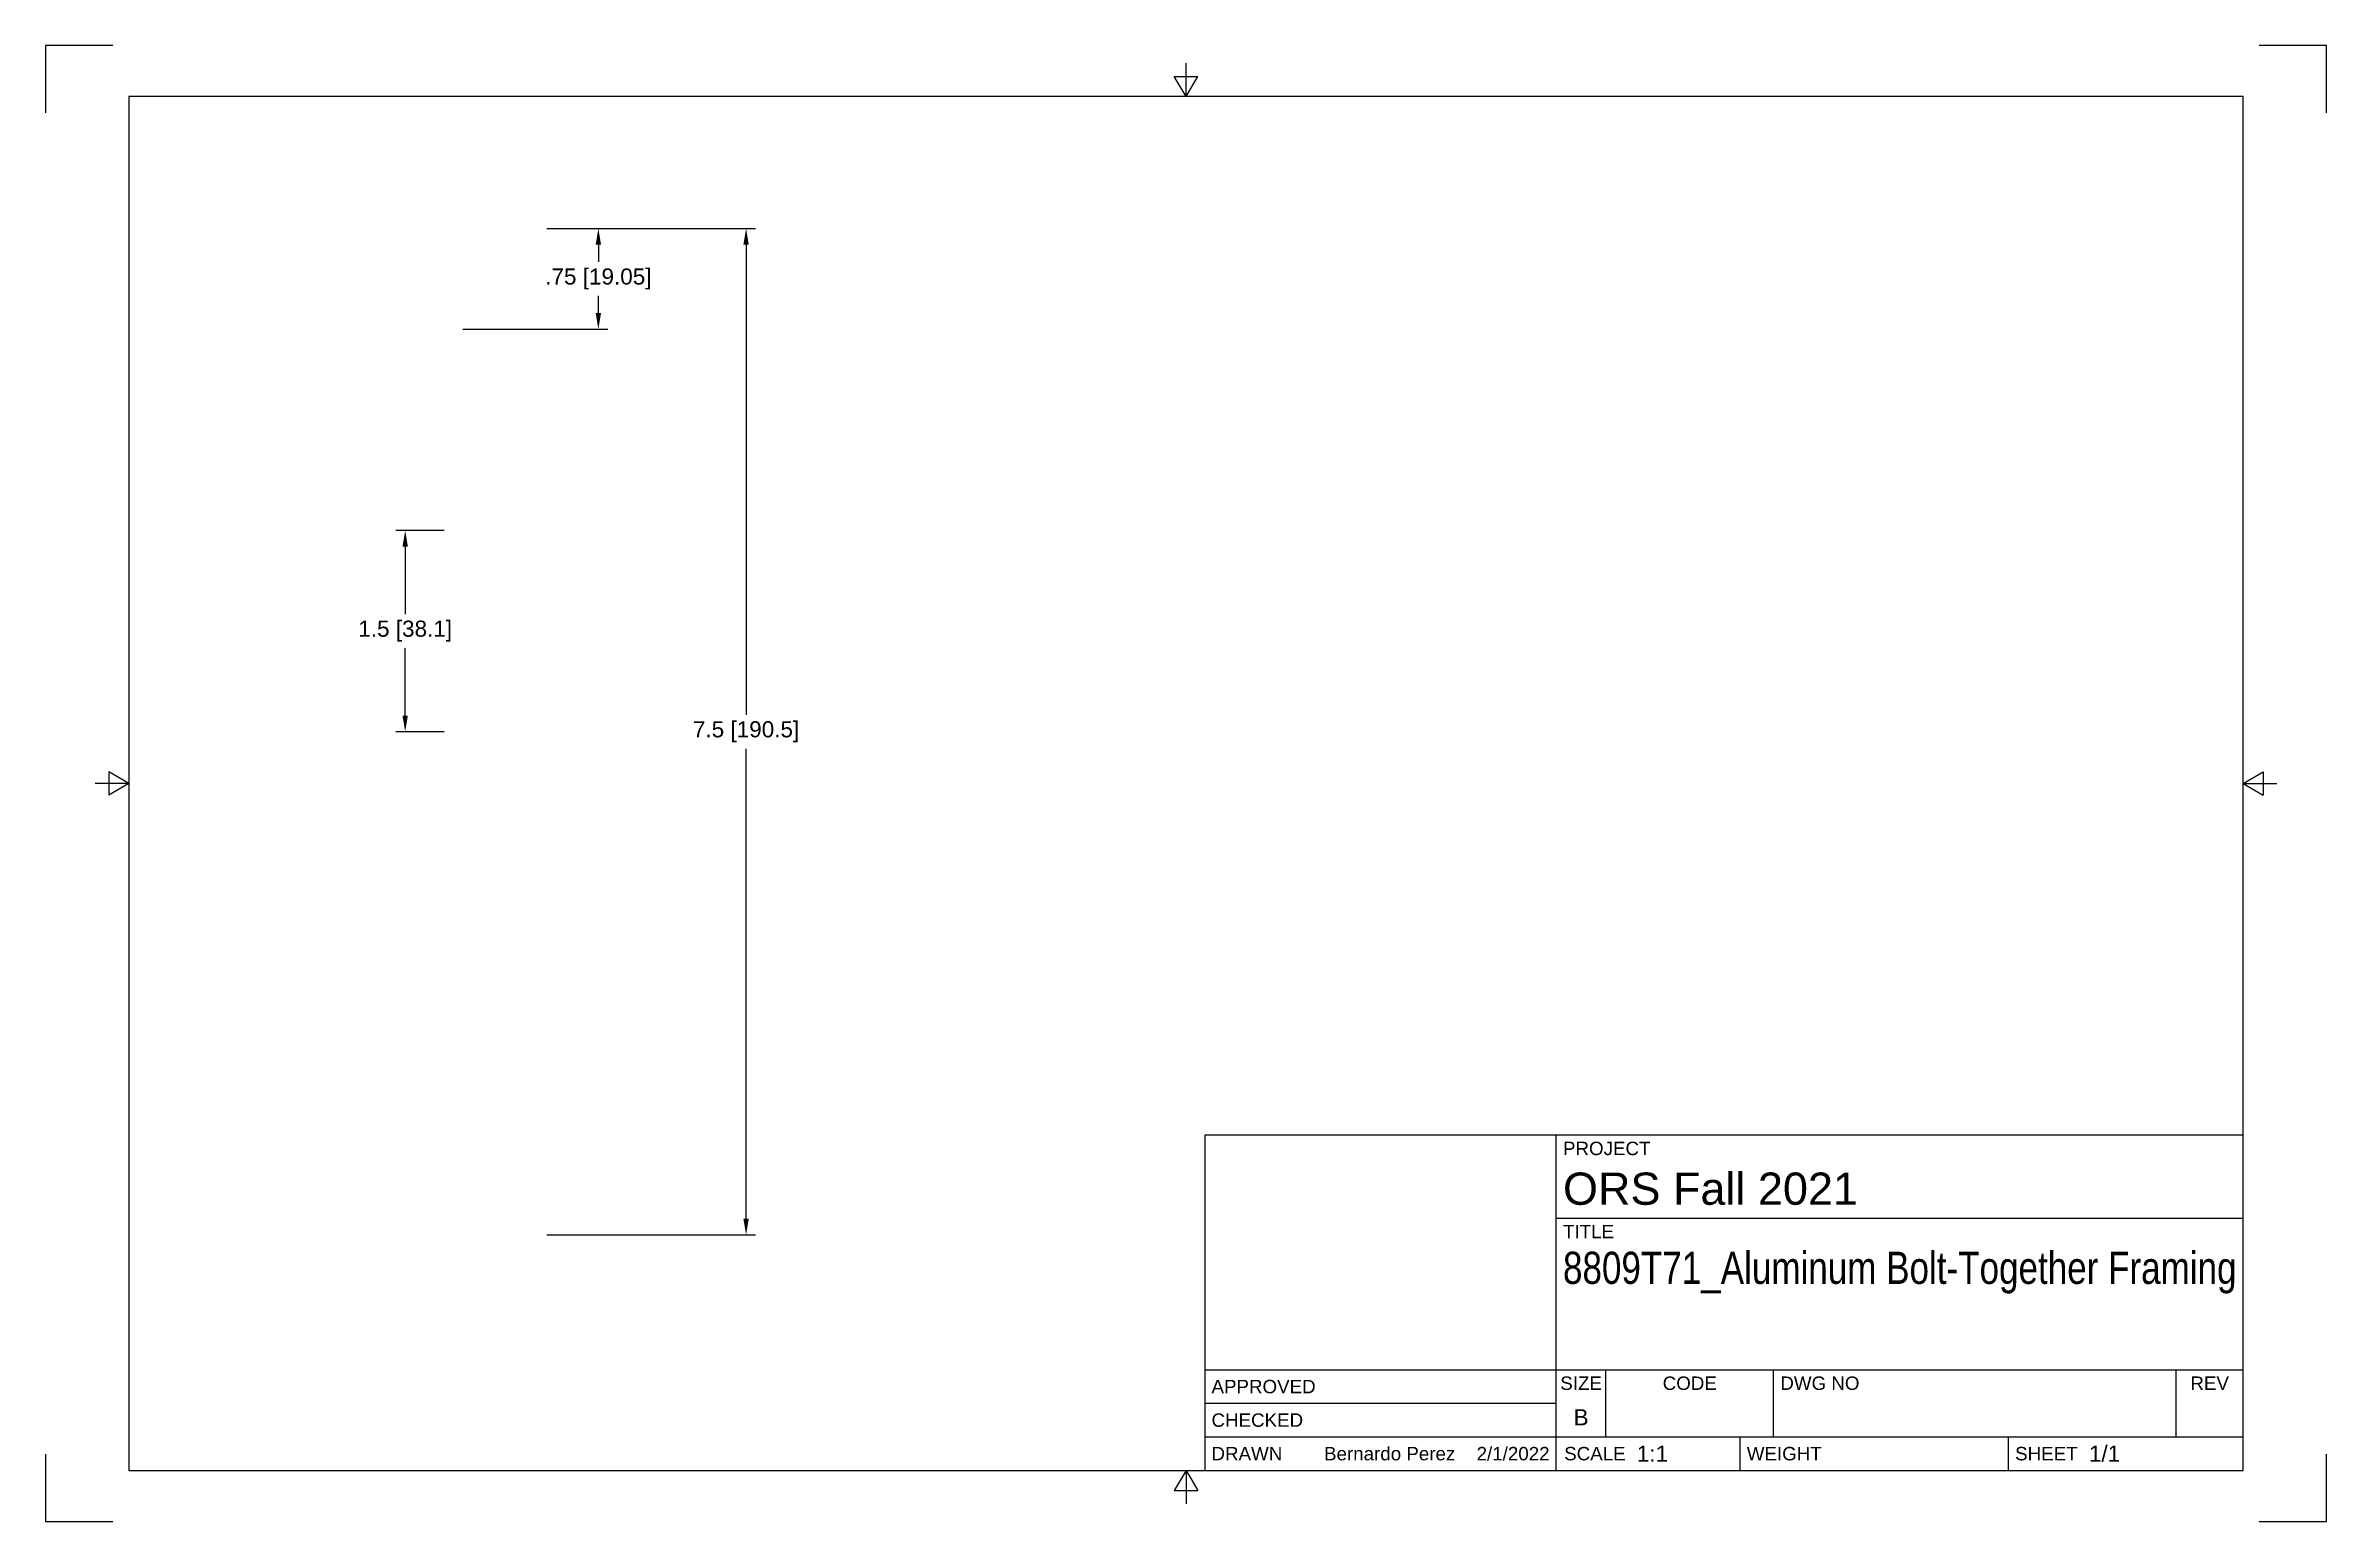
# Paper-space layout 'Sheet1' of a CAD drawing. Header units: inches. Extents: x 0 to 17, y 0 to 11.
import ezdxf
from ezdxf.enums import TextEntityAlignment as Align

# ---------------------------------------------------------------- set-up
doc = ezdxf.new("R2010")
doc.units = ezdxf.units.IN
doc.header["$LTSCALE"] = 0.75
doc.header["$MEASUREMENT"] = 0
doc.layers.add('Border', color=7, linetype='Continuous')
doc.layers.add('Titleblock', color=7, linetype='Continuous')
doc.layers.add('Dimensions', color=7, linetype='Continuous', lineweight=25)
doc.styles.add('FusionTitle', font='arial.ttf')
doc.styles.get("Standard").update_dxf_attribs({"font": 'arial.ttf'})
doc.dimstyles.get("Standard").update_dxf_attribs({"dimtxt": 0.12, "dimasz": 0.12, "dimexe": 0.07, "dimexo": 0.07, "dimgap": 0.05, "dimtad": 0, "dimtih": 1, "dimtoh": 1, "dimzin": 12, "dimdsep": 46, "dimtxsty": 'Standard', "dimcen": 0, "dimclrd": 256, "dimclre": 256, "dimclrt": 256, "dimazin": 3, "dimtp": 0.01, "dimtm": 0.01, "dimtfac": 1, "dimtofl": 0, "dimtmove": 0, "dimatfit": 3, "dimfxl": 1, "dimtolj": 1, "dimtzin": 12, "dimarcsym": 1})

# ---------------------------------------------------------------- blocks, each defined once
blk = doc.blocks.new('ANSI_B_SHEET')
at = {"layer": 'Border'}
for p, q in [((8.413, 10.77), (8.587, 10.77)), ((8.5, 10.62), (8.413, 10.77)), ((8.5, 10.62), (8.5, 10.87)), ((8.5, 10.62), (8.587, 10.77)), ((16.38, 10.62), (0.62, 10.62)), ((0.62, 10.62), (0.62, 0.38)), ((16.38, 0.38), (16.38, 10.62)), ((0.62, 5.5), (0.37, 5.5)), ((0.47, 5.587), (0.47, 5.413)), ((0.62, 5.5), (0.47, 5.587)), ((0.62, 5.5), (0.47, 5.413)), ((16.38, 5.5), (16.53, 5.587)), ((16.38, 5.5), (16.63, 5.5)), ((16.38, 5.5), (16.53, 5.413)), ((16.53, 5.587), (16.53, 5.413)), ((0.62, 0.38), (16.38, 0.38)), ((8.5, 0.38), (8.413, 0.23)), ((8.5, 0.38), (8.5, 0.13)), ((8.5, 0.38), (8.587, 0.23)), ((8.413, 0.23), (8.587, 0.23))]:
    blk.add_line(p, q, dxfattribs=at)
at = {"layer": 'Defpoints'}
for p, q in [((0.5, 11), (0, 11)), ((0, 11), (0, 10.5)), ((17, 11), (16.5, 11)), ((17, 10.5), (17, 11)), ((0, 0.5), (0, 0)), ((17, 0), (17, 0.5)), ((0, 0), (0.5, 0)), ((16.5, 0), (17, 0))]:
    blk.add_line(p, q, dxfattribs=at)
blk = doc.blocks.new('ANSI_TITLEBLOCK')
at = {"layer": 'Titleblock'}
for p, q in [((0, 2.5), (-7.74, 2.5)), ((-7.74, 2.5), (-7.74, 0)), ((-5.12, 0), (-5.12, 2.5)), ((0, 0), (0, 2.5)), ((-5.12, 1.88), (0, 1.88)), ((-7.74, 0.75), (0, 0.75)), ((-4.75, 0.25), (-4.75, 0.75)), ((-3.5, 0.25), (-3.5, 0.75)), ((-0.5, 0.25), (-0.5, 0.75)), ((-7.74, 0.5), (-5.12, 0.5)), ((-7.74, 0.25), (0, 0.25)), ((-3.75, 0), (-3.75, 0.25)), ((-1.75, 0), (-1.75, 0.25)), ((-7.74, 0), (0, 0))]:
    blk.add_line(p, q, dxfattribs=at)
at = {"layer": 'Titleblock', "style": 'FusionTitle'}
for s, p in [('PROJECT', (-5.07, 2.45)), ('TITLE', (-5.07, 1.83)), ('DWG NO', (-3.45, 0.7))]:
    blk.add_text(s, height=0.1, dxfattribs=at).set_placement(p, align=Align.TOP_LEFT)
for s, p in [('SIZE', (-4.935, 0.7)), ('CODE', (-4.125, 0.7)), ('REV', (-0.25, 0.7))]:
    blk.add_text(s, height=0.1, dxfattribs=at).set_placement(p, align=Align.TOP_CENTER)
for s, p in [('APPROVED', (-7.69, 0.625)), ('CHECKED', (-7.69, 0.375)), ('DRAWN', (-7.69, 0.125)), ('SCALE', (-5.061, 0.125)), ('WEIGHT', (-3.7, 0.125)), ('SHEET', (-1.7, 0.125))]:
    blk.add_text(s, height=0.1, dxfattribs=at).set_placement(p, align=Align.MIDDLE_LEFT)
for tag, height, p in [('PROJECT', 0.24, (-5.07, 2.22)), ('TITLE_1', 0.24, (-5.07, 1.63)), ('TITLE_2', 0.24, (-5.07, 1.29)), ('TITLE_3', 0.12, (-5.07, 0.95))]:
    blk.add_attdef(tag, text='', height=height, dxfattribs=at).set_placement(p, align=Align.TOP_LEFT)
for tag, height, p in [('APPROVED_BY', 0.1, (-6.851, 0.625)), ('CHECKED_BY', 0.1, (-6.851, 0.375)), ('DRAWN_BY', 0.1, (-6.851, 0.125)), ('SCALE', 0.12, (-4.52, 0.125)), ('WEIGHT', 0.12, (-3.1, 0.125)), ('SHEET', 0.12, (-1.15, 0.125))]:
    blk.add_attdef(tag, text='', height=height, dxfattribs=at).set_placement(p, align=Align.MIDDLE_LEFT)
for tag, p in [('APPROVED_DATE', (-5.17, 0.625)), ('CHECKED_DATE', (-5.17, 0.375)), ('DRAWN_DATE', (-5.17, 0.125))]:
    blk.add_attdef(tag, text='', height=0.1, dxfattribs=at).set_placement(p, align=Align.MIDDLE_RIGHT)
for tag, p in [('SIZE', (-4.935, 0.3)), ('CODE', (-4.125, 0.3)), ('REV', (-0.25, 0.3))]:
    blk.add_attdef(tag, text='', height=0.12, dxfattribs=at).set_placement(p, align=Align.BOTTOM_CENTER)
blk.add_attdef('DWG_NO', text='', height=0.12, dxfattribs=at).set_placement((-3.45, 0.3), align=Align.BOTTOM_LEFT)
blk = doc.blocks.new('*D16')
at = {"layer": 'Defpoints', "color": 0, "transparency": 16777216}
for p in [(3.665, 9.636), (5.221, 9.636), (3.665, 2.136)]:
    blk.add_point(p, dxfattribs=at)
at = {"layer": 'Dimensions', "lineweight": -2, "transparency": 16777216}
for p, q in [((3.735, 9.636), (5.291, 9.636)), ((5.221, 9.516), (5.221, 6.013)), ((5.221, 2.256), (5.221, 5.759)), ((3.735, 2.136), (5.291, 2.136))]:
    blk.add_line(p, q, dxfattribs=at)
at = {"layer": 'Dimensions', "transparency": 16777216}
for points in [[(5.201, 9.516), (5.241, 9.516), (5.221, 9.636)], [(5.201, 2.256), (5.241, 2.256), (5.221, 2.136)]]:
    blk.add_solid(points, dxfattribs=at)
at = {"layer": 'Dimensions', "transparency": 16777216, "insert": (5.221, 5.886), "char_height": 0.12, "attachment_point": 5}
blk.add_mtext('\\A1;7.5 [190.5]', dxfattribs=at)
blk = doc.blocks.new('*D17')
at = {"layer": 'Defpoints', "color": 0, "transparency": 16777216}
for p in [(3.665, 9.636), (4.12, 9.636), (3.04, 8.886)]:
    blk.add_point(p, dxfattribs=at)
at = {"layer": 'Dimensions', "lineweight": -2, "transparency": 16777216}
for p, q in [((3.735, 9.636), (4.19, 9.636)), ((4.12, 9.516), (4.12, 9.388)), ((4.12, 9.006), (4.12, 9.134)), ((3.11, 8.886), (4.19, 8.886))]:
    blk.add_line(p, q, dxfattribs=at)
at = {"layer": 'Dimensions', "transparency": 16777216}
for points in [[(4.1, 9.516), (4.14, 9.516), (4.12, 9.636)], [(4.1, 9.006), (4.14, 9.006), (4.12, 8.886)]]:
    blk.add_solid(points, dxfattribs=at)
at = {"layer": 'Dimensions', "transparency": 16777216, "insert": (4.12, 9.261), "char_height": 0.12, "attachment_point": 5}
blk.add_mtext('\\A1;.75 [19.05]', dxfattribs=at)
blk = doc.blocks.new('*D18')
at = {"layer": 'Defpoints', "color": 0, "transparency": 16777216}
for p in [(3.04, 7.386), (2.68, 5.886), (3.04, 5.886)]:
    blk.add_point(p, dxfattribs=at)
at = {"layer": 'Dimensions', "lineweight": -2, "transparency": 16777216}
for p, q in [((2.97, 7.386), (2.61, 7.386)), ((2.68, 7.266), (2.68, 6.763)), ((2.68, 6.006), (2.68, 6.509)), ((2.97, 5.886), (2.61, 5.886))]:
    blk.add_line(p, q, dxfattribs=at)
at = {"layer": 'Dimensions', "transparency": 16777216}
for points in [[(2.66, 7.266), (2.7, 7.266), (2.68, 7.386)], [(2.66, 6.006), (2.7, 6.006), (2.68, 5.886)]]:
    blk.add_solid(points, dxfattribs=at)
at = {"layer": 'Dimensions', "transparency": 16777216, "insert": (2.68, 6.636), "char_height": 0.12, "attachment_point": 5}
blk.add_mtext('\\A1;1.5 [38.1]', dxfattribs=at)

psp = doc.layouts.new('Sheet1')

# ---------------------------------------------------------------- block references
at = {"layer": 'Border'}
psp.add_blockref('ANSI_B_SHEET', (0, 0), dxfattribs=at)
at = {"layer": 'Titleblock'}
ref = psp.add_blockref('ANSI_TITLEBLOCK', (16.38, 0.38), dxfattribs=at)
ref.add_attrib('SHEET', '1/1', dxfattribs={"height": 0.12, "style": 'FusionTitle'}).set_placement((15.23, 0.505), align=Align.MIDDLE_LEFT)
ref.add_attrib('SCALE', '1:1', dxfattribs={"height": 0.12, "style": 'FusionTitle'}).set_placement((11.86, 0.505), align=Align.MIDDLE_LEFT)
ref.add_attrib('DRAWN_DATE', '2/1/2022', dxfattribs={"height": 0.1, "style": 'FusionTitle'}).set_placement((11.21, 0.505), align=Align.MIDDLE_RIGHT)
ref.add_attrib('DRAWN_BY', 'Bernardo Perez', dxfattribs={"height": 0.1, "style": 'FusionTitle'}).set_placement((9.529, 0.505), align=Align.MIDDLE_LEFT)
ref.add_attrib('SIZE', 'B', dxfattribs={"height": 0.12, "style": 'FusionTitle'}).set_placement((11.445, 0.68), align=Align.BOTTOM_CENTER)
ref.add_attrib('PROJECT', 'ORS Fall 2021', dxfattribs={"height": 0.24, "style": 'FusionTitle'}).set_placement((11.31, 2.6), align=Align.TOP_LEFT)
ref.add_attrib('TITLE_1', '8809T71_Aluminum Bolt-Together Framing', dxfattribs={"height": 0.24, "style": 'FusionTitle', "width": 0.778681}).set_placement((11.31, 2.01), align=Align.TOP_LEFT)

# ---------------------------------------------------------------- dimensions: what is measured, and where the dimension line sits
at = {"layer": 'Dimensions'}
for base, p1, angle, picture, middle in [((4.12, 9.636), (3.04, 8.886), 270, '*D17', (4.12, 9.261)), ((5.221, 9.636), (3.665, 2.136), 90, '*D16', (5.221, 5.886))]:
    dim = psp.add_linear_dim(base=base, p1=p1, p2=(3.665, 9.636), angle=angle, dimstyle='Standard', override={"dimlfac": -1, "dimclrd": 256, "dimclre": 256}, dxfattribs=at)
    dim.commit()
    dim.dimension.update_dxf_attribs({"geometry": picture, "text_midpoint": middle})
dim = psp.add_aligned_dim(p1=(3.04, 7.386), p2=(3.04, 5.886), distance=-0.36, dimstyle='Standard', override={"dimlfac": -1, "dimclrd": 256, "dimclre": 256}, dxfattribs=at)
dim.commit()
dim.dimension.update_dxf_attribs({"geometry": '*D18', "text_midpoint": (2.68, 6.636)})

doc.saveas('drawing.dxf')
